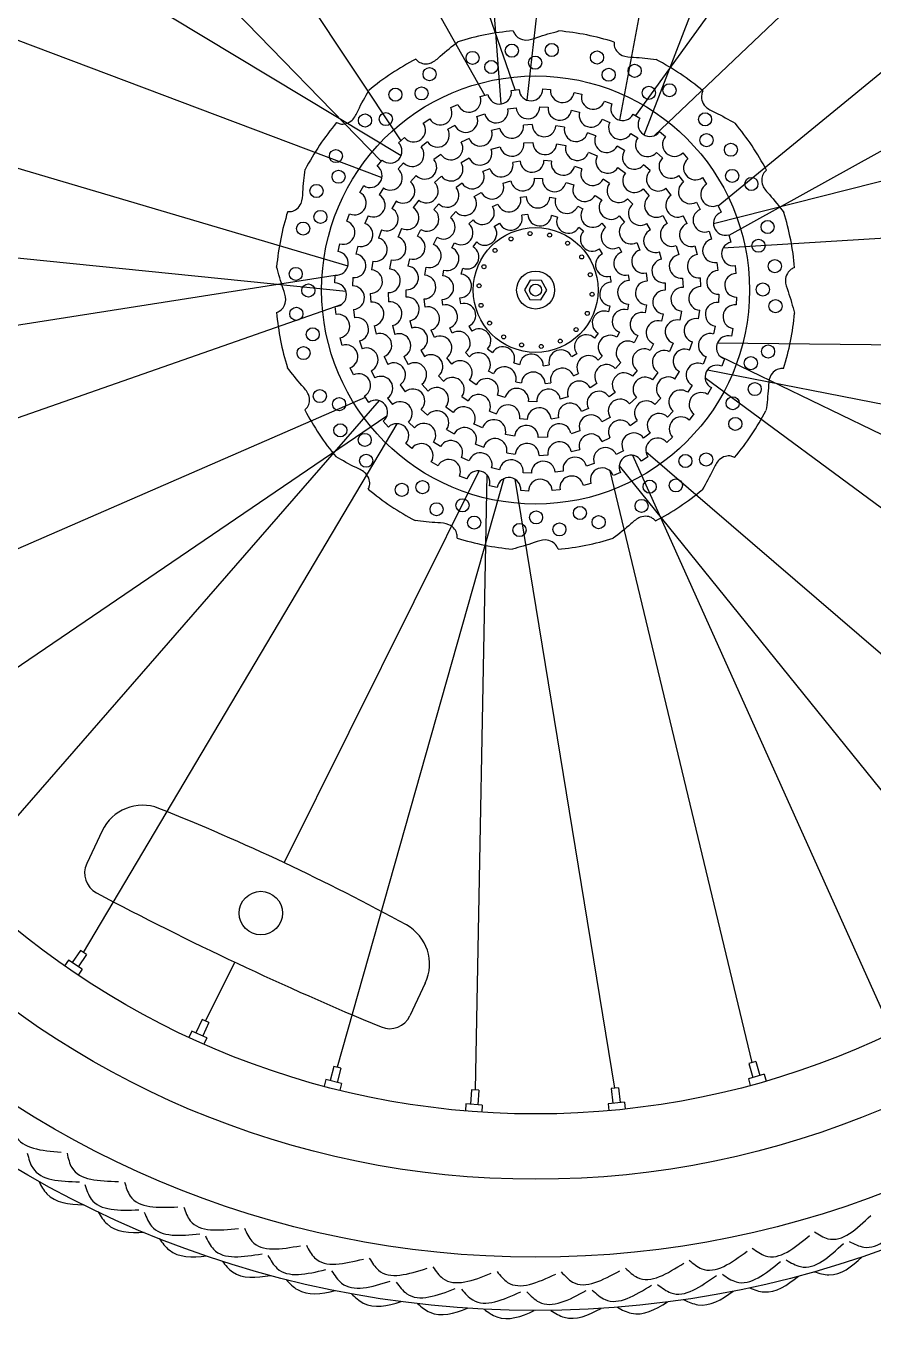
# Model space of a CAD drawing. Header units: millimetres. Extents: x -1429 to 1321, y -166 to 996.
# Drawn here: x -1253.6 to -969.1, y -64.5 to 370.3 of the extents above; entities that cross this region are included whole.
import ezdxf

# ---------------------------------------------------------------- set-up
doc = ezdxf.new("R2010")
doc.units = ezdxf.units.MM
doc.layers.add('ceco.net 419 bike wheels', color=7, linetype='Continuous')

msp = doc.modelspace()

# ---------------------------------------------------------------- linework, layer by layer
at = {"layer": 'ceco.net 419 bike wheels'}
for p, q in [((-1062.16, 550.18), (-1085.4, 345.39)), ((-1089.34, 348.79), (-1155.23, 540.93)), ((-1015.83, 542.58), (-1054.31, 338.67)), ((-1046.02, 333.71), (-971.53, 527.05)), ((-1199.15, 524.35), (-1099.55, 346.94)), ((-1239.53, 500.39), (-1127.76, 331.68)), ((-1048.81, 340.17), (-930.59, 504.06)), ((-1094.02, 344.1), (-1104.76, 490.45)), ((-894.27, 474.32), (-1042.56, 333.47)), ((-1134.26, 324.92), (-1275.13, 469.79)), ((-863.67, 438.71), (-1021.08, 309.82)), ((-1127.63, 326.67), (-1304.88, 433.47)), ((-1017.48, 300.09), (-839.72, 398.34)), ((-1327.87, 392.54), (-1134.06, 319.35)), ((-1022.71, 303.93), (-823.14, 354.42)), ((-1343.4, 348.23), (-1145.48, 289.7)), ((-1090.63, 348.66), (-1088.02, 348.93)), ((-1080.04, 349.12), (-1077.42, 348.97)), ((-1069.51, 347.91), (-1066.95, 347.36)), ((-1110.94, 342.85), (-1108.55, 343.91)), ((-1101.01, 346.55), (-1098.48, 347.22)), ((-1059.3, 345.07), (-1056.86, 344.13)), ((-1102.14, 339.92), (-1099.52, 340.74)), ((-1091.72, 342.46), (-1089, 342.81)), ((-1081.02, 343.14), (-1078.27, 343.02)), ((-1070.36, 341.96), (-1067.67, 341.36)), ((-1049.66, 340.67), (-1047.4, 339.36)), ((-1120.17, 337.64), (-1117.97, 339.06)), ((-1109.53, 336.88), (-1111.97, 335.61)), ((-1094.41, 335.85), (-1097.24, 335.15)), ((-1083.6, 337.15), (-1086.51, 337.01)), ((-1072.74, 336.31), (-1075.63, 336.74)), ((-1060.06, 338.95), (-1057.53, 337.89)), ((-1128.47, 331.04), (-1126.52, 332.79)), ((-1118.71, 331.33), (-1120.89, 329.66)), ((-1104.76, 332.48), (-1107.39, 331.24)), ((-1086.44, 331), (-1083.32, 331.15)), ((-1075.36, 330.65), (-1072.28, 330.11)), ((-1062.26, 333.36), (-1065, 334.35)), ((-1050.45, 334.19), (-1048.13, 332.71)), ((-1040.83, 334.82), (-1038.8, 333.16)), ((-1114.25, 327.15), (-1116.59, 325.42)), ((-1097.33, 328.87), (-1094.32, 329.71)), ((-1064.62, 327.85), (-1061.75, 326.63)), ((-1052.56, 328.43), (-1055.05, 329.94)), ((-1041.81, 327.84), (-1039.78, 325.98)), ((-1033.02, 327.65), (-1031.27, 325.7)), ((-1135.63, 323.24), (-1133.98, 325.27)), ((-1126.79, 324.28), (-1128.65, 322.26)), ((-1104.72, 325.86), (-1107.47, 324.37)), ((-1097.81, 322.36), (-1100.14, 321.4)), ((-1087.61, 324.85), (-1090.11, 324.48)), ((-1077.12, 324.83), (-1079.63, 325.07)), ((-1066.93, 322.3), (-1069.32, 323.14)), ((-1054.79, 322.72), (-1052.25, 320.9)), ((-1044, 321.7), (-1046.15, 323.67)), ((-1122.52, 320.07), (-1124.48, 317.91)), ((-1114.01, 319.8), (-1116.35, 317.73)), ((-1107.11, 317.5), (-1109.15, 316)), ((-1093.36, 317.49), (-1090.74, 318.23)), ((-1082.82, 319.16), (-1080.09, 319.09)), ((-1072.23, 317.74), (-1069.63, 316.91)), ((-1057.65, 317.41), (-1059.76, 318.79)), ((-1034.4, 320.08), (-1032.73, 317.89)), ((-1026.43, 319.35), (-1025.01, 317.15)), ((-1141.48, 314.4), (-1140.17, 316.67)), ((-1133.53, 315.93), (-1135.01, 313.62)), ((-1103.05, 312.99), (-1100.72, 314.41)), ((-1062.47, 313.4), (-1060.21, 311.87)), ((-1046.33, 315.54), (-1044.27, 313.2)), ((-1036.92, 313.43), (-1038.65, 315.78)), ((-1129.25, 311.51), (-1130.75, 309.01)), ((-1121.71, 311.81), (-1123.54, 309.28)), ((-1116.6, 308.61), (-1114.98, 310.55)), ((-1096.88, 309.66), (-1095.15, 310.48)), ((-1087.51, 312.75), (-1085.61, 313)), ((-1077.64, 312.79), (-1075.76, 312.44)), ((-1068.24, 309.78), (-1066.56, 308.87)), ((-1049.8, 310.44), (-1051.53, 312.28)), ((-1028.45, 311.15), (-1027.19, 308.71)), ((-1021.21, 310.13), (-1020.16, 307.73)), ((-1145.88, 304.76), (-1144.94, 307.2)), ((-1138.71, 306.54), (-1139.76, 304)), ((-1111.05, 305.92), (-1109.21, 307.93)), ((-1104.84, 303.83), (-1103.45, 305.14)), ((-1085.03, 307.03), (-1087.04, 306.74)), ((-1075.11, 306.09), (-1077.08, 306.59)), ((-1054.32, 306.49), (-1052.59, 304.38)), ((-1039.69, 306.65), (-1038.2, 303.91)), ((-1031.59, 303.94), (-1032.83, 306.58)), ((-814.44, 308.28), (-1019.52, 295.65)), ((-1146.1, 281.08), (-1351, 301.91)), ((-1134.18, 301.8), (-1135.17, 299.06)), ((-1127.45, 302.32), (-1128.66, 299.44)), ((-1122.07, 299.65), (-1120.95, 301.92)), ((-1096.3, 303.07), (-1094.55, 304.1)), ((-1066.31, 301.42), (-1067.93, 302.64)), ((-1060.24, 304.02), (-1058.92, 302.63)), ((-1043.85, 301.79), (-1045.09, 303.99)), ((-1024.14, 301.33), (-1023.32, 298.71)), ((-1017.51, 300.2), (-1016.84, 297.67)), ((-1148.72, 294.55), (-1148.17, 297.11)), ((-1142.18, 296.39), (-1142.78, 293.71)), ((-1116.74, 296.87), (-1115.54, 299.32)), ((-1110.6, 295.82), (-1109.69, 297.5)), ((-1103.45, 296.13), (-1102.23, 297.75)), ((-1054.4, 296.06), (-1053.58, 294.34)), ((-1048.45, 297.56), (-1047.39, 295.05)), ((-1035.19, 296.51), (-1034.35, 293.51)), ((-1028.91, 296.42), (-1028.21, 293.59)), ((-1130.92, 291.78), (-1131.47, 288.71)), ((-1125.23, 289.65), (-1124.69, 292.12)), ((-1059.96, 293.74), (-1060.99, 295.49)), ((-1040.15, 291.97), (-1040.82, 294.41)), ((-1137.12, 291.32), (-1137.56, 288.44)), ((-1119.64, 286.59), (-1119.19, 289.28)), ((-1113.61, 286.42), (-1113.26, 288.3)), ((-1107.41, 286.98), (-1106.9, 288.95)), ((-1045.34, 287.34), (-1045.02, 284.63)), ((-1021.61, 290.91), (-1021.25, 288.18)), ((-1015.4, 289.81), (-1015.14, 287.21)), ((-1149.79, 286.48), (-1350.44, 254.96)), ((-1149.93, 284.02), (-1149.79, 286.64)), ((-1143.83, 285.79), (-1143.96, 283.05)), ((-1051.31, 286.69), (-1051.06, 284.8)), ((-1038.97, 284.08), (-1038.9, 281.55)), ((-1033.07, 285.63), (-1032.91, 282.51)), ((-1026.92, 282.78), (-1027.05, 285.69)), ((-1137.96, 280.47), (-1137.83, 277.56)), ((-1131.97, 280.74), (-1131.81, 277.62)), ((-1125.91, 279.17), (-1125.97, 281.7)), ((-1119.54, 275.91), (-1119.85, 278.62)), ((-1113.56, 276.55), (-1113.81, 278.45)), ((-1107.56, 277.02), (-1107.84, 279.03)), ((-1020.92, 280.2), (-1021.05, 277.46)), ((-1014.95, 279.22), (-1015.09, 276.61)), ((-1341.74, 208.83), (-1147.45, 276.92)), ((-1149.47, 273.44), (-1149.74, 276.04)), ((-1143.63, 275.07), (-1143.27, 272.34)), ((-1057.47, 276.26), (-1057.98, 274.3)), ((-1051.27, 276.83), (-1051.62, 274.95)), ((-1045.23, 276.66), (-1045.69, 273.97)), ((-1033.41, 274.54), (-1033.96, 271.47)), ((-1027.76, 271.93), (-1027.32, 274.81)), ((-1136.67, 269.66), (-1135.97, 266.83)), ((-1130.53, 269.74), (-1129.68, 266.73)), ((-1124.73, 271.28), (-1124.06, 268.84)), ((-1039.65, 273.6), (-1040.19, 271.13)), ((-1147.37, 263.05), (-1148.04, 265.58)), ((-1116.42, 265.69), (-1117.49, 268.2)), ((-1110.48, 267.18), (-1111.3, 268.91)), ((-1104.92, 269.51), (-1103.88, 267.76)), ((-1061.42, 267.12), (-1062.64, 265.49)), ((-1054.28, 267.43), (-1055.19, 265.75)), ((-1048.14, 266.38), (-1049.34, 263.93)), ((-1022.1, 269.54), (-1022.7, 266.86)), ((-1016.15, 268.7), (-1016.7, 266.14)), ((-1141.56, 264.54), (-1140.74, 261.92)), ((-1121.02, 261.46), (-1119.79, 259.25)), ((-1098.57, 261.83), (-1096.95, 260.61)), ((-1042.81, 263.59), (-1043.93, 261.32)), ((-1036.22, 263.81), (-1037.43, 260.93)), ((-1030.7, 261.45), (-1029.71, 264.19)), ((-813.88, 261.34), (-1021.42, 263.83)), ((-1133.29, 259.31), (-1132.05, 256.67)), ((-1126.68, 259.34), (-1125.19, 256.59)), ((-1110.56, 256.76), (-1112.29, 258.87)), ((-1104.64, 259.23), (-1105.96, 260.61)), ((-1089.77, 257.16), (-1087.8, 256.66)), ((-1068.58, 260.18), (-1070.32, 259.15)), ((-1060.04, 259.42), (-1061.43, 258.1)), ((-1053.82, 257.33), (-1055.66, 255.32)), ((-1025.12, 259.25), (-1026.17, 256.71)), ((-1020.56, 259.45), (-837.01, 170.71)), ((-1018.99, 258.49), (-1019.94, 256.04)), ((-1143.66, 253.12), (-1144.72, 255.52)), ((-1137.69, 254.54), (-1136.43, 252.1)), ((-1115.08, 252.81), (-1113.35, 250.97)), ((-1096.63, 253.46), (-1098.31, 254.37)), ((-1079.85, 256.22), (-1077.84, 256.51)), ((-1069.73, 252.76), (-1068, 253.59)), ((-1048.28, 254.64), (-1049.9, 252.7)), ((-1041.34, 253.97), (-1043.17, 251.44)), ((-1035.63, 251.74), (-1034.13, 254.24)), ((-1024.75, 254.79), (-821.48, 215.01)), ((-1127.96, 249.81), (-1126.23, 247.47)), ((-1118.54, 247.71), (-1120.61, 250.05)), ((-1102.41, 249.84), (-1104.67, 251.38)), ((-1089.12, 250.8), (-1087.24, 250.45)), ((-1079.27, 250.25), (-1077.37, 250.5)), ((-1061.83, 250.25), (-1064.16, 248.84)), ((-1029.87, 249.63), (-1031.36, 247.32)), ((-860, 129.78), (-1025.55, 252.17)), ((-1023.39, 248.85), (-1024.71, 246.58)), ((-1325.16, 164.91), (-1139.61, 245.68)), ((-1135.03, 244.49), (-1270.6, 88.93)), ((-1138.45, 243.9), (-1139.87, 246.09)), ((-1132.15, 245.35), (-1130.48, 243.17)), ((-1107.23, 245.84), (-1105.11, 244.46)), ((-1092.65, 245.5), (-1095.25, 246.34)), ((-1082.06, 244.09), (-1084.79, 244.16)), ((-1071.5, 245.72), (-1074.14, 245.02)), ((-1055.73, 247.24), (-1057.77, 245.75)), ((-1048.52, 245.52), (-1050.87, 243.45)), ((-1042.36, 243.18), (-1040.4, 245.34)), ((-1132.38, 239.26), (-1301.21, 124.53)), ((-1120.88, 241.54), (-1118.73, 239.58)), ((-1110.09, 240.53), (-1112.63, 242.35)), ((-1097.95, 240.94), (-1095.56, 240.11)), ((-1064.73, 241.85), (-1067.07, 240.89)), ((-1036.23, 240.99), (-1038.09, 238.97)), ((-1029.25, 240.01), (-1030.9, 237.98)), ((-1234.28, 59.18), (-1128.91, 236.75)), ((-1131.86, 235.6), (-1133.61, 237.55)), ((-1123.07, 235.41), (-1125.1, 237.27)), ((-1112.32, 234.81), (-1109.83, 233.31)), ((-1100.25, 235.4), (-1103.13, 236.62)), ((-1085.25, 238.18), (-1087.76, 238.42)), ((-1077.27, 238.4), (-1074.77, 238.77)), ((-1057.41, 238.88), (-1060.15, 237.38)), ((-1050.63, 236.1), (-1048.29, 237.83)), ((-1114.43, 229.06), (-1116.75, 230.54)), ((-1089.52, 232.6), (-1092.6, 233.14)), ((-1078.44, 232.25), (-1081.56, 232.1)), ((-1067.55, 234.38), (-1070.49, 233.35)), ((-1060.12, 230.77), (-1057.49, 232.01)), ((-1043.99, 233.58), (-1046.17, 231.91)), ((-1036.41, 232.2), (-1038.36, 230.46)), ((-1124.05, 228.43), (-1126.08, 230.09)), ((-1102.62, 229.88), (-1099.88, 228.9)), ((-1092.14, 226.94), (-1089.26, 226.51)), ((-1081.28, 226.1), (-1078.37, 226.24)), ((-1070.47, 227.39), (-1067.64, 228.1)), ((-1052.91, 227.64), (-1055.35, 226.37)), ((-1049.87, 226.16), (-965.72, 38.9)), ((-889.75, 93.46), (-1045.4, 227.29)), ((-1115.22, 222.58), (-1117.48, 223.89)), ((-1104.82, 224.3), (-1107.36, 225.36)), ((-1094.52, 221.29), (-1097.21, 221.89)), ((-1062.74, 223.33), (-1065.36, 222.51)), ((-1054.34, 222.56), (-925.35, 62.86)), ((-1044.71, 225.61), (-1046.91, 224.19)), ((-1166.88, 89.35), (-1101.36, 220.89)), ((-1093.11, 218.31), (-1149.05, 20.66)), ((-1105.58, 218.18), (-1108.02, 219.12)), ((-1098.86, 219.64), (-1102.72, 13.06)), ((-1055.78, 13.62), (-1089.3, 218.08)), ((-1083.86, 220.1), (-1086.61, 220.23)), ((-1073.16, 220.79), (-1075.88, 220.44)), ((-1009.65, 22.32), (-1057.41, 220.9)), ((-1053.94, 220.4), (-1056.33, 219.34)), ((-1095.37, 215.34), (-1097.93, 215.89)), ((-1084.84, 214.13), (-1087.45, 214.28)), ((-1074.25, 214.59), (-1076.85, 214.32)), ((-1063.86, 216.69), (-1066.39, 216.02)), ((-1228.06, 100.03), (-1233.23, 89.05)), ((-1239.34, 56.66), (-1240.66, 54.73)), ((-1234.79, 53.56), (-1239.34, 56.66)), ((-1235.31, 59.88), (-1238.09, 55.81)), ((-1233.26, 58.49), (-1236.04, 54.41)), ((-1233.26, 58.49), (-1235.31, 59.88)), ((-1234.79, 53.56), (-1236.11, 51.62)), ((-1193.35, 36.2), (-1183.5, 55.98)), ((-1119.49, 48.93), (-1124.66, 37.95)), ((-1194.48, 36.71), (-1196.51, 32.21)), ((-1192.22, 35.69), (-1194.48, 36.71)), ((-1192.22, 35.69), (-1194.25, 31.19)), ((-1197.89, 32.84), (-1198.86, 30.7)), ((-1192.87, 30.57), (-1197.89, 32.84)), ((-1192.87, 30.57), (-1193.84, 28.43)), ((-1008.45, 22.66), (-1010.84, 21.99)), ((-1010.84, 21.99), (-1009.51, 17.24)), ((-1008.45, 22.66), (-1007.12, 17.91)), ((-1150.25, 20.97), (-1151.47, 16.19)), ((-1147.85, 20.36), (-1150.25, 20.97)), ((-1147.85, 20.36), (-1149.07, 15.58)), ((-1005.66, 18.32), (-1010.96, 16.83)), ((-1005.66, 18.32), (-1005.03, 16.06)), ((-1152.93, 16.57), (-1153.51, 14.3)), ((-1147.6, 15.21), (-1152.93, 16.57)), ((-1147.6, 15.21), (-1148.18, 12.94)), ((-1103.96, 13.15), (-1104.33, 8.24)), ((-1101.49, 12.97), (-1103.96, 13.15)), ((-1054.55, 13.74), (-1057.01, 13.5)), ((-1057.01, 13.5), (-1056.52, 8.59)), ((-1054.55, 13.74), (-1054.06, 8.84)), ((-1010.96, 16.83), (-1010.33, 14.57)), ((-1101.49, 12.97), (-1101.86, 8.05)), ((-1052.55, 8.99), (-1058.03, 8.44)), ((-1052.55, 8.99), (-1052.32, 6.65)), ((-1105.84, 8.35), (-1106.01, 6.02)), ((-1100.35, 7.94), (-1105.84, 8.35)), ((-1100.35, 7.94), (-1100.53, 5.6)), ((-1058.03, 8.44), (-1057.8, 6.11))]:
    msp.add_line(p, q, dxfattribs=at)
msp.add_lwpolyline([(-1078.7, 281.53), (-1080.49, 284.82), (-1084.23, 284.91), (-1086.18, 281.72), (-1084.39, 278.43), (-1080.65, 278.33)], close=True, dxfattribs=at)
for centre, radius in [((-1082.44, 281.62), 342.61), ((-1082.44, 281.62), 324.72), ((-1082.44, 281.62), 298.54), ((-1082.44, 281.62), 276.61), ((-1103.61, 359.55), 2.2), ((-1090.43, 361.98), 2.2), ((-1077.03, 362.2), 2.2), ((-1061.81, 359.7), 2.2), ((-1097.32, 356.49), 2.2), ((-1082.6, 357.95), 2.2), ((-1049.18, 355.21), 2.2), ((-1082.44, 281.62), 71.87), ((-1118.05, 354.1), 2.2), ((-1057.89, 353.9), 2.2), ((-1129.54, 347.22), 2.2), ((-1120.75, 347.64), 2.2), ((-1044.42, 347.81), 2.2), ((-1037.47, 348.7), 2.2), ((-1139.74, 338.53), 2.2), ((-1132.76, 339.02), 2.2), ((-1025.53, 338.92), 2.2), ((-1025.04, 331.94), 2.2), ((-1016.84, 328.72), 2.2), ((-1149.52, 326.59), 2.2), ((-1148.62, 319.65), 2.2), ((-1016.42, 319.93), 2.2), ((-1009.96, 317.23), 2.2), ((-1156.03, 314.88), 2.2), ((-1160.51, 302.25), 2.2), ((-1154.71, 306.17), 2.2), ((-1004.51, 302.79), 2.2), ((-1082.44, 281.62), 20.96), ((-1084.32, 300.57), 0.668), ((-1077.73, 300.07), 0.668), ((-1090.69, 298.78), 0.668), ((-1071.7, 297.35), 0.668), ((-1007.57, 296.5), 2.2), ((-1096.06, 294.92), 0.668), ((-1066.97, 292.73), 0.668), ((-1002.08, 289.62), 2.2), ((-1163.01, 287.03), 2.2), ((-1099.79, 289.46), 0.668), ((-1082.44, 281.62), 6.37), ((-1064.11, 286.77), 0.668), ((-1158.77, 281.46), 2.2), ((-1101.42, 283.06), 0.668), ((-1082.44, 281.62), 2.02), ((-1006.11, 281.79), 2.2), ((-1063.45, 280.19), 0.668), ((-1001.86, 276.22), 2.2), ((-1162.8, 273.63), 2.2), ((-1100.77, 276.48), 0.668), ((-1065.09, 273.78), 0.668), ((-1097.9, 270.52), 0.668), ((-1157.31, 266.74), 2.2), ((-1093.17, 265.9), 0.668), ((-1068.82, 268.32), 0.668), ((-1160.37, 260.45), 2.2), ((-1087.15, 263.17), 0.668), ((-1080.55, 262.68), 0.668), ((-1074.19, 264.46), 0.668), ((-1004.36, 260.99), 2.2), ((-1010.16, 257.07), 2.2), ((-1154.92, 246.02), 2.2), ((-1008.85, 248.37), 2.2), ((-1148.46, 243.31), 2.2), ((-1016.25, 243.6), 2.2), ((-1148.03, 234.52), 2.2), ((-1015.36, 236.66), 2.2), ((-1139.84, 231.3), 2.2), ((-1139.34, 224.32), 2.2), ((-1032.12, 224.22), 2.2), ((-1025.14, 224.72), 2.2), ((-1120.46, 215.44), 2.2), ((-1044.13, 215.6), 2.2), ((-1035.34, 216.03), 2.2), ((-1127.4, 214.55), 2.2), ((-1115.69, 208.03), 2.2), ((-1106.99, 209.35), 2.2), ((-1067.56, 206.76), 2.2), ((-1046.83, 209.14), 2.2), ((-1103.07, 203.55), 2.2), ((-1082.27, 205.29), 2.2), ((-1061.27, 203.69), 2.2), ((-1087.84, 201.05), 2.2), ((-1074.44, 201.26), 2.2), ((-1174.73, 72.45), 7.3)]:
    msp.add_circle(centre, radius, dxfattribs=at)
for centre, radius, start, end in [((-1082.44, 281.62), 87.33, 94.9523, 107.3693), ((-1082.44, 281.62), 87.33, 72.4523, 84.8693), ((-1082.44, 281.62), 87.33, 117.4523, 129.8693), ((-1082.44, 281.62), 87.33, 49.9523, 62.3693), ((-1094.58, 348.06), 3.99, 192.048, 8.6584), ((-1084.03, 349.14), 3.99, 183.048, 359.6584), ((-1073.45, 348.56), 3.99, 174.048, 350.6584), ((-1104.82, 345.34), 3.99, 201.048, 17.6584), ((-1063.09, 346.33), 3.99, 165.048, 341.6584), ((-1053.21, 342.5), 3.99, 156.048, 332.6584), ((-1114.51, 341.06), 3.99, 210.048, 26.6584), ((-1105.89, 338.52), 3.99, 204.2559, 20.5359), ((-1095.65, 341.73), 3.99, 194.2559, 10.5359), ((-1085.01, 343.11), 3.99, 184.2559, 0.5359), ((-1074.3, 342.62), 3.99, 174.2559, 350.5359), ((-1063.83, 340.28), 3.99, 164.2559, 340.5359), ((-1044.04, 337.18), 3.99, 147.048, 323.6584), ((-1082.44, 281.62), 87.33, 139.9523, 152.3693), ((-1123.41, 335.31), 3.99, 219.048, 35.6584), ((-1115.41, 333.58), 3.99, 214.2559, 30.5359), ((-1101.05, 333.95), 3.99, 201.6345, 17.5124), ((-1090.48, 336.57), 3.99, 190.3845, 6.2624), ((-1079.6, 337.09), 3.99, 179.1345, 355.0124), ((-1068.84, 335.47), 3.99, 167.8845, 343.7624), ((-1053.93, 336.16), 3.99, 154.2559, 330.5359), ((-1082.44, 281.62), 87.33, 27.4523, 39.8693), ((-1131.31, 328.24), 3.99, 228.048, 44.6584), ((-1110.9, 329.32), 3.99, 212.8845, 28.7624), ((-1090.41, 330.51), 3.99, 191.5687, 6.9471), ((-1079.33, 331.06), 3.99, 178.7116, 354.09), ((-1058.6, 331.78), 3.99, 156.6345, 332.5124), ((-1044.89, 330.38), 3.99, 144.2559, 320.5359), ((-1035.83, 330.49), 3.99, 138.048, 314.6584), ((-1123.93, 327.07), 3.99, 224.2559, 40.5359), ((-1101.09, 327.52), 3.99, 204.4259, 19.8043), ((-1068.41, 329.13), 3.99, 165.8544, 341.2328), ((-1058.19, 324.82), 3.99, 152.9973, 328.3757), ((-1049.27, 326.16), 3.99, 145.3845, 321.2624), ((-1138, 320.02), 3.99, 237.048, 53.6584), ((-1131.19, 319.17), 3.99, 234.2559, 50.5359), ((-1119.65, 322.85), 3.99, 224.1345, 40.0124), ((-1110.83, 322.22), 3.99, 217.283, 32.6614), ((-1094.01, 323.59), 3.99, 198.0391, 12.7801), ((-1083.63, 325.14), 3.99, 184.1929, 358.934), ((-1073.18, 324.16), 3.99, 170.3468, 345.0878), ((-1063.27, 320.71), 3.99, 156.5006, 331.2417), ((-1037, 323.11), 3.99, 134.2559, 310.5359), ((-1028.75, 322.6), 3.99, 129.048, 305.6584), ((-1126.98, 314.8), 3.99, 235.3845, 51.2624), ((-1119.15, 314.88), 3.99, 230.1401, 45.5185), ((-1103.72, 319.61), 3.99, 211.8852, 26.6263), ((-1097.13, 316.17), 3.99, 206.0923, 19.992), ((-1086.8, 318.91), 3.99, 189.7287, 3.6284), ((-1076.12, 318.63), 3.99, 173.3651, 347.2648), ((-1049.18, 318.34), 3.99, 140.1401, 315.5185), ((-1041.22, 318.84), 3.99, 134.1345, 310.0124), ((-1030.48, 314.59), 3.99, 124.2559, 300.5359), ((-1143.32, 310.85), 3.99, 246.048, 62.6584), ((-1136.97, 310.14), 3.99, 244.2559, 60.5359), ((-1112.19, 313.41), 3.99, 225.7314, 40.4724), ((-1065.96, 315.35), 3.99, 157.0014, 330.9011), ((-1054.47, 314.99), 3.99, 142.6545, 317.3955), ((-1041.85, 310.02), 3.99, 127.283, 302.6614), ((-1034.75, 310.08), 3.99, 122.8845, 298.7624), ((-1023.01, 313.7), 3.99, 120.048, 296.6584), ((-1132.6, 305.47), 3.99, 246.6345, 62.5124), ((-1125.63, 305.88), 3.99, 242.9973, 58.3757), ((-1106.27, 310.63), 3.99, 222.456, 36.3557), ((-1100.31, 307.61), 3.99, 218.1432, 30.8808), ((-1091.4, 311.86), 3.99, 200.1432, 12.8808), ((-1081.62, 313.15), 3.99, 182.1432, 354.8808), ((-1071.92, 311.35), 3.99, 164.1432, 336.8808), ((-1063.25, 306.65), 3.99, 146.1432, 318.8808), ((-1057.12, 309.34), 3.99, 140.6378, 314.5375), ((-1047.3, 307.32), 3.99, 128.8083, 303.5494), ((-1082.44, 281.62), 87.33, 162.4523, 174.8693), ((-1147.14, 300.97), 3.99, 255.048, 71.6584), ((-1118.93, 305.37), 3.99, 239.5775, 54.3186), ((-1113.47, 302.74), 3.99, 238.8196, 52.7193), ((-1090.9, 305.72), 3.99, 203.8391, 14.8673), ((-1081.04, 307.12), 3.99, 181.3391, 352.3673), ((-1071.39, 304.64), 3.99, 158.8391, 329.8673), ((-1025.55, 305.07), 3.99, 114.2559, 290.5359), ((-1018.72, 304), 3.99, 111.048, 287.6584), ((-1082.44, 281.62), 87.33, 4.9523, 17.3693), ((-1141.09, 300.23), 3.99, 254.2559, 70.5359), ((-1107.46, 300.82), 3.99, 236.1432, 48.8808), ((-1099.48, 300.64), 3.99, 226.3391, 37.3673), ((-1063.42, 298.66), 3.99, 136.3391, 307.3673), ((-1056.45, 299.49), 3.99, 128.1432, 300.8808), ((-1050.34, 301.08), 3.99, 124.2742, 298.1739), ((-1042.17, 298.17), 3.99, 114.9621, 289.7032), ((-1036.55, 300.27), 3.99, 114.4259, 289.8043), ((-1030.11, 300.23), 3.99, 111.6345, 287.5124), ((-1136.28, 295.23), 3.99, 257.8845, 73.7624), ((-1129.95, 295.66), 3.99, 255.8544, 71.2328), ((-1123.55, 295.95), 3.99, 253.4237, 68.1647), ((-1118.16, 293.14), 3.99, 255.1832, 69.0829), ((-1112.17, 292.14), 3.99, 254.1432, 66.8808), ((-1105.46, 292.68), 3.99, 248.8391, 59.8673), ((-1022.34, 294.83), 3.99, 104.2559, 280.5359), ((-1016, 293.76), 3.99, 102.048, 278.6584), ((-1149.37, 290.61), 3.99, 264.048, 80.6584), ((-1143.43, 289.77), 3.99, 264.2559, 80.5359), ((-1058.35, 290.09), 3.99, 113.8391, 284.8673), ((-1052.2, 290.59), 3.99, 110.1432, 282.8808), ((-1046.16, 291.25), 3.99, 107.9105, 281.8102), ((-1039.38, 288.05), 3.99, 101.116, 275.857), ((-1033.55, 289.59), 3.99, 101.5687, 276.9471), ((-1027.49, 289.66), 3.99, 100.3845, 276.2624), ((-1137.9, 284.46), 3.99, 269.1345, 85.0124), ((-1131.88, 284.73), 3.99, 268.7116, 84.09), ((-1125.78, 285.69), 3.99, 267.2698, 82.0109), ((-1020.96, 284.2), 3.99, 94.2559, 270.5359), ((-1014.92, 283.22), 3.99, 93.048, 269.6584), ((-1149.95, 280.03), 3.99, 273.048, 89.6584), ((-1143.92, 279.05), 3.99, 274.2559, 90.5359), ((-1119.96, 282.61), 3.99, 271.5469, 85.4466), ((-1113.96, 282.44), 3.99, 272.1432, 84.8808), ((-1107.94, 283.03), 3.99, 271.3391, 82.3673), ((-1056.94, 280.22), 3.99, 91.3391, 262.3673), ((-1082.44, 281.62), 25.54, 5.8256, 10.3813), ((-1050.91, 280.8), 3.99, 92.1432, 264.8808), ((-1044.92, 280.64), 3.99, 91.5469, 265.4466), ((-1026.98, 278.79), 3.99, 89.1345, 265.0124), ((-1125.5, 275.2), 3.99, 281.116, 95.857), ((-1039.09, 277.56), 3.99, 87.2698, 262.0109), ((-1033, 278.51), 3.99, 88.7116, 264.09), ((-1082.44, 281.62), 87.33, 184.9523, 197.3693), ((-1137.39, 273.58), 3.99, 280.3845, 96.2624), ((-1131.33, 273.65), 3.99, 281.5687, 96.9471), ((-1118.72, 272), 3.99, 287.9105, 101.8102), ((-1112.67, 272.66), 3.99, 290.1432, 102.8808), ((-1106.53, 273.16), 3.99, 293.8391, 104.8673), ((-1059.42, 270.57), 3.99, 68.8391, 239.8673), ((-1052.71, 271.1), 3.99, 74.1432, 246.8808), ((-1046.71, 270.11), 3.99, 75.1832, 249.0829), ((-1021.45, 273.48), 3.99, 84.2559, 260.5359), ((-1015.51, 272.64), 3.99, 84.048, 260.6584), ((-1148.87, 269.49), 3.99, 282.048, 98.6584), ((-1142.54, 268.41), 3.99, 284.2559, 100.5359), ((-1041.33, 267.3), 3.99, 73.4237, 248.1647), ((-1034.93, 267.59), 3.99, 75.8544, 251.2328), ((-1028.6, 268.02), 3.99, 77.8845, 253.7624), ((-1082.44, 281.62), 87.33, 342.4523, 354.8693), ((-1134.77, 263.02), 3.99, 291.6345, 107.5124), ((-1128.33, 262.98), 3.99, 294.4259, 109.8043), ((-1122.71, 265.08), 3.99, 294.9621, 109.7032), ((-1114.54, 262.17), 3.99, 304.2742, 118.1739), ((-1108.42, 263.76), 3.99, 308.1432, 120.8808), ((-1101.46, 264.59), 3.99, 316.3391, 127.3673), ((-1065.4, 262.6), 3.99, 46.3391, 217.3673), ((-1057.42, 262.43), 3.99, 56.1432, 228.8808), ((-1023.79, 263.01), 3.99, 74.2559, 250.5359), ((-1017.73, 262.28), 3.99, 75.048, 251.6584), ((-1146.16, 259.24), 3.99, 291.048, 107.6584), ((-1139.33, 258.18), 3.99, 294.2559, 110.5359), ((-1093.49, 258.6), 3.99, 338.8391, 149.8673), ((-1073.98, 257.53), 3.99, 23.8391, 194.8673), ((-1051.41, 260.51), 3.99, 58.8196, 232.7193), ((-1045.95, 257.88), 3.99, 59.5775, 234.3186), ((-1039.25, 257.37), 3.99, 62.9973, 238.3757), ((-1032.28, 257.78), 3.99, 66.6345, 242.5124), ((-1130.13, 253.17), 3.99, 302.8845, 118.7624), ((-1123.03, 253.23), 3.99, 307.283, 122.6614), ((-1117.58, 255.92), 3.99, 308.8083, 123.5494), ((-1107.76, 253.91), 3.99, 320.6378, 134.5375), ((-1101.63, 256.6), 3.99, 326.1432, 138.8808), ((-1083.84, 256.13), 3.99, 1.3391, 172.3673), ((-1064.57, 255.64), 3.99, 38.1432, 210.8808), ((-1058.61, 252.62), 3.99, 42.456, 216.3557), ((-1027.91, 253.11), 3.99, 64.2559, 240.5359), ((-1141.87, 249.55), 3.99, 300.048, 116.6584), ((-1134.4, 248.66), 3.99, 304.2559, 120.5359), ((-1110.41, 248.26), 3.99, 322.6545, 137.3955), ((-1092.96, 251.89), 3.99, 344.1432, 156.8808), ((-1083.26, 250.1), 3.99, 2.1432, 174.8808), ((-1073.48, 251.39), 3.99, 20.1432, 192.8808), ((-1052.69, 249.84), 3.99, 45.7314, 220.4724), ((-1045.73, 248.37), 3.99, 50.1401, 225.5185), ((-1037.9, 248.45), 3.99, 55.3845, 231.2624), ((-1021.56, 252.39), 3.99, 66.048, 242.6584), ((-1123.66, 244.41), 3.99, 314.1345, 130.0124), ((-1115.69, 244.91), 3.99, 320.1401, 135.5185), ((-1098.92, 247.9), 3.99, 337.0014, 150.9011), ((-1088.75, 244.62), 3.99, 353.3651, 167.2648), ((-1078.07, 244.34), 3.99, 9.7287, 183.6284), ((-1067.75, 247.08), 3.99, 26.0923, 199.992), ((-1033.69, 244.07), 3.99, 54.2559, 230.5359), ((-1136.12, 240.65), 3.99, 309.048, 125.6584), ((-1127.88, 240.13), 3.99, 314.2559, 130.5359), ((-1101.61, 242.54), 3.99, 336.5006, 151.2417), ((-1070.87, 239.65), 3.99, 18.0391, 192.7801), ((-1061.16, 243.64), 3.99, 31.8852, 206.6263), ((-1054.05, 241.03), 3.99, 37.283, 212.6614), ((-1045.23, 240.4), 3.99, 44.1345, 220.0124), ((-1026.88, 243.23), 3.99, 57.048, 233.6584), ((-1082.44, 281.62), 87.33, 207.4523, 219.8693), ((-1115.61, 237.08), 3.99, 325.3845, 141.2624), ((-1106.69, 238.43), 3.99, 332.9973, 148.3757), ((-1091.7, 239.09), 3.99, 350.3468, 165.0878), ((-1081.25, 238.1), 3.99, 4.1929, 178.934), ((-1063.79, 235.73), 3.99, 24.4259, 199.8043), ((-1040.95, 236.18), 3.99, 44.2559, 220.5359), ((-1082.44, 281.62), 87.33, 319.9523, 332.3693), ((-1129.05, 232.76), 3.99, 318.048, 134.6584), ((-1119.99, 232.87), 3.99, 324.2559, 140.5359), ((-1106.28, 231.47), 3.99, 336.6345, 152.5124), ((-1096.47, 234.12), 3.99, 345.8544, 161.2328), ((-1085.55, 232.19), 3.99, 358.7116, 174.09), ((-1074.47, 232.73), 3.99, 11.5687, 186.9471), ((-1053.98, 233.93), 3.99, 32.8845, 208.7624), ((-1033.57, 235.01), 3.99, 48.048, 224.6584), ((-1110.95, 227.09), 3.99, 334.2559, 150.5359), ((-1096.04, 227.78), 3.99, 347.8845, 163.7624), ((-1074.4, 226.67), 3.99, 10.3845, 186.2624), ((-1063.83, 229.3), 3.99, 21.6345, 197.5124), ((-1049.47, 229.67), 3.99, 34.2559, 210.5359), ((-1041.46, 227.94), 3.99, 39.048, 215.6584), ((-1120.83, 226.07), 3.99, 327.048, 143.6584), ((-1101.05, 222.97), 3.99, 344.2559, 160.5359), ((-1085.28, 226.16), 3.99, 359.1345, 175.0124), ((-1058.99, 224.73), 3.99, 24.2559, 200.5359), ((-1050.37, 222.19), 3.99, 30.048, 206.6584), ((-1111.67, 220.74), 3.99, 336.048, 152.6584), ((-1090.58, 220.63), 3.99, 354.2559, 170.5359), ((-1079.87, 220.14), 3.99, 4.2559, 180.5359), ((-1069.23, 221.52), 3.99, 14.2559, 190.5359), ((-1060.06, 217.91), 3.99, 21.048, 197.6584), ((-1101.78, 216.92), 3.99, 345.048, 161.6584), ((-1091.42, 214.69), 3.99, 354.048, 170.6584), ((-1080.84, 214.11), 3.99, 3.048, 179.6584), ((-1070.3, 215.19), 3.99, 12.048, 188.6584), ((-1082.44, 281.62), 87.33, 229.9523, 242.3693), ((-1082.44, 281.62), 87.33, 297.4523, 309.8693), ((-1082.44, 281.62), 87.33, 252.4523, 264.8693), ((-1082.44, 281.62), 87.33, 274.9523, 287.3693), ((-1214.49, 93.65), 15, 68.321, 154.7931), ((-1484.63, -585.92), 746.29, 61.26521, 68.32104), ((-1226.44, 85.86), 7.5, 154.7931, 242.0705), ((-708.76, 1062.37), 1112.75, 242.07051, 247.51574), ((-1133.06, 55.32), 15, 334.7931, 61.2652), ((-1131.44, 41.14), 7.5, 247.5157, 334.7931)]:
    msp.add_arc(centre, radius, start, end, dxfattribs=at)
for points, knots in [([(-1089.98, 368.63), (-1089.81, 368.24), (-1089.4, 367.25), (-1087.96, 365.96), (-1085.21, 365.21), (-1080.74, 366.94), (-1077.08, 367.94), (-1074.63, 368.61)], [0, 0, 0, 0, 1.265155, 3.187887, 5.583091, 9.401751, 17.081344, 17.081344, 17.081344, 17.081344]), ([(-1122.7, 359.12), (-1122.4, 358.82), (-1121.64, 358.07), (-1119.81, 357.42), (-1116.98, 357.79), (-1113.52, 361.09), (-1110.52, 363.42), (-1108.51, 364.97)], [0, 0, 0, 0, 1.265155, 3.187887, 5.583091, 9.401751, 17.081344, 17.081344, 17.081344, 17.081344]), ([(-1056.11, 364.89), (-1056.1, 364.47), (-1056.1, 363.4), (-1055.26, 361.65), (-1053.01, 359.91), (-1048.22, 359.8), (-1044.45, 359.32), (-1041.94, 359)], [0, 0, 0, 0, 1.265155, 3.187887, 5.583091, 9.401751, 17.081344, 17.081344, 17.081344, 17.081344]), ([(-1149.29, 337.82), (-1148.9, 337.66), (-1147.91, 337.25), (-1145.97, 337.35), (-1143.5, 338.77), (-1141.57, 343.15), (-1139.68, 346.45), (-1138.42, 348.65)], [0, 0, 0, 0, 1.265155, 3.187887, 5.583091, 9.401751, 17.081344, 17.081344, 17.081344, 17.081344]), ([(-1026.25, 348.48), (-1026.41, 348.08), (-1026.81, 347.09), (-1026.71, 345.16), (-1025.29, 342.69), (-1020.91, 340.75), (-1017.61, 338.87), (-1015.41, 337.61)], [0, 0, 0, 0, 1.265155, 3.187887, 5.583091, 9.401751, 17.081344, 17.081344, 17.081344, 17.081344]), ([(-1165.71, 307.95), (-1165.28, 307.96), (-1164.21, 307.96), (-1162.46, 308.8), (-1160.72, 311.05), (-1160.61, 315.84), (-1160.13, 319.61), (-1159.81, 322.13)], [0, 0, 0, 0, 1.265155, 3.187887, 5.583091, 9.401751, 17.081344, 17.081344, 17.081344, 17.081344]), ([(-1004.94, 321.88), (-1005.24, 321.58), (-1005.99, 320.82), (-1006.64, 318.99), (-1006.28, 316.17), (-1002.97, 312.71), (-1000.64, 309.7), (-999.09, 307.69)], [0, 0, 0, 0, 1.265155, 3.187887, 5.583091, 9.401751, 17.081344, 17.081344, 17.081344, 17.081344]), ([(-1169.45, 274.08), (-1169.06, 274.25), (-1168.07, 274.66), (-1166.77, 276.1), (-1166.02, 278.85), (-1167.76, 283.32), (-1168.76, 286.98), (-1169.42, 289.43)], [0, 0, 0, 0, 1.265155, 3.187887, 5.583091, 9.401751, 17.081344, 17.081344, 17.081344, 17.081344]), ([(-995.43, 289.16), (-995.82, 289), (-996.81, 288.58), (-998.1, 287.14), (-998.85, 284.39), (-997.12, 279.93), (-996.12, 276.26), (-995.45, 273.81)], [0, 0, 0, 0, 1.265155, 3.187887, 5.583091, 9.401751, 17.081344, 17.081344, 17.081344, 17.081344]), ([(-1159.94, 241.36), (-1159.64, 241.66), (-1158.89, 242.42), (-1158.24, 244.25), (-1158.6, 247.08), (-1161.91, 250.54), (-1164.24, 253.54), (-1165.79, 255.55)], [0, 0, 0, 0, 1.265155, 3.187887, 5.583091, 9.401751, 17.081344, 17.081344, 17.081344, 17.081344]), ([(-999.17, 255.29), (-999.59, 255.29), (-1000.66, 255.28), (-1002.41, 254.45), (-1004.15, 252.2), (-1004.26, 247.41), (-1004.74, 243.64), (-1005.06, 241.12)], [0, 0, 0, 0, 1.265155, 3.187887, 5.583091, 9.401751, 17.081344, 17.081344, 17.081344, 17.081344]), ([(-1138.63, 214.77), (-1138.47, 215.16), (-1138.07, 216.15), (-1138.17, 218.09), (-1139.58, 220.56), (-1143.97, 222.49), (-1147.26, 224.38), (-1149.47, 225.64)], [0, 0, 0, 0, 1.265155, 3.187887, 5.583091, 9.401751, 17.081344, 17.081344, 17.081344, 17.081344]), ([(-1015.58, 225.43), (-1015.98, 225.59), (-1016.97, 225.99), (-1018.9, 225.89), (-1021.37, 224.48), (-1023.31, 220.09), (-1025.19, 216.8), (-1026.45, 214.59)], [0, 0, 0, 0, 1.265155, 3.187887, 5.583091, 9.401751, 17.081344, 17.081344, 17.081344, 17.081344]), ([(-1042.18, 204.12), (-1042.48, 204.42), (-1043.24, 205.17), (-1045.07, 205.82), (-1047.89, 205.46), (-1051.35, 202.15), (-1054.36, 199.82), (-1056.37, 198.27)], [0, 0, 0, 0, 1.265155, 3.187887, 5.583091, 9.401751, 17.081344, 17.081344, 17.081344, 17.081344]), ([(-1108.77, 198.35), (-1108.77, 198.78), (-1108.78, 199.85), (-1109.61, 201.6), (-1111.87, 203.34), (-1116.65, 203.45), (-1120.42, 203.93), (-1122.94, 204.25)], [0, 0, 0, 0, 1.265155, 3.187887, 5.583091, 9.401751, 17.081344, 17.081344, 17.081344, 17.081344]), ([(-1074.9, 194.61), (-1075.06, 195.01), (-1075.48, 195.99), (-1076.92, 197.29), (-1079.67, 198.04), (-1084.13, 196.3), (-1087.8, 195.31), (-1090.25, 194.64)], [0, 0, 0, 0, 1.265155, 3.187887, 5.583091, 9.401751, 17.081344, 17.081344, 17.081344, 17.081344]), ([(-1258.43, 2.72), (-1258.14, 0.96), (-1256.93, -6.49), (-1248.35, -7.27), (-1241.8, -7.87)], [0, 0, 0, 0, 5.072032, 21.445374, 21.445374, 21.445374, 21.445374]), ([(-1253.17, -8.18), (-1252.69, -9.97), (-1250.75, -17.32), (-1242.16, -17.59), (-1235.66, -17.8)], [0, 0, 0, 0, 5.278026, 21.651368, 21.651368, 21.651368, 21.651368]), ([(-1239.81, -8.19), (-1239.41, -9.93), (-1237.71, -17.28), (-1229.1, -17.5), (-1222.52, -17.67)], [0, 0, 0, 0, 5.072032, 21.445374, 21.445374, 21.445374, 21.445374]), ([(-1249.31, -17.6), (-1248.52, -19.18), (-1245.53, -24.56), (-1239.24, -25.36), (-1234.36, -25.46)], [1.290026, 1.290026, 1.290026, 1.290026, 6.384144, 19.446481, 19.446481, 19.446481, 19.446481]), ([(-1233.85, -18.72), (-1233.26, -20.48), (-1230.84, -27.69), (-1222.24, -27.4), (-1215.75, -27.18)], [0, 0, 0, 0, 5.278026, 21.651368, 21.651368, 21.651368, 21.651368]), ([(-1220.52, -17.87), (-1220, -19.57), (-1217.83, -26.8), (-1209.22, -26.46), (-1202.65, -26.2)], [0, 0, 0, 0, 5.072032, 21.445374, 21.445374, 21.445374, 21.445374]), ([(-1229.38, -27.87), (-1228.49, -29.4), (-1225.15, -34.57), (-1218.82, -34.96), (-1213.96, -34.73)], [1.290026, 1.290026, 1.290026, 1.290026, 6.384144, 19.446481, 19.446481, 19.446481, 19.446481]), ([(-1213.88, -27.98), (-1213.18, -29.7), (-1210.29, -36.73), (-1201.73, -35.88), (-1195.26, -35.24)], [0, 0, 0, 0, 5.278026, 21.651368, 21.651368, 21.651368, 21.651368]), ([(-1200.63, -26.25), (-1200.01, -27.93), (-1197.37, -34.99), (-1188.8, -34.09), (-1182.26, -33.4)], [0, 0, 0, 0, 5.072032, 21.445374, 21.445374, 21.445374, 21.445374]), ([(-988.78, -34.58), (-987.27, -35.53), (-980.88, -39.53), (-974.63, -33.6), (-969.86, -29.07)], [0, 0, 0, 0, 5.072032, 21.445374, 21.445374, 21.445374, 21.445374]), ([(-1180.24, -33.33), (-1179.51, -34.95), (-1176.42, -41.83), (-1167.92, -40.37), (-1161.44, -39.25)], [0, 0, 0, 0, 5.072032, 21.445374, 21.445374, 21.445374, 21.445374]), ([(-977.12, -37.82), (-975.46, -38.64), (-968.66, -42.03), (-962.79, -35.75), (-958.35, -30.99)], [0, 0, 0, 0, 5.278026, 21.651368, 21.651368, 21.651368, 21.651368]), ([(-1208.83, -36.82), (-1207.84, -38.28), (-1204.17, -43.23), (-1197.83, -43.2), (-1192.98, -42.66)], [1.290026, 1.290026, 1.290026, 1.290026, 6.384144, 19.446481, 19.446481, 19.446481, 19.446481]), ([(-1193.35, -35.92), (-1192.53, -37.58), (-1189.2, -44.42), (-1180.71, -43), (-1174.3, -41.94)], [0, 0, 0, 0, 5.278026, 21.651368, 21.651368, 21.651368, 21.651368]), ([(-1159.44, -39.05), (-1158.6, -40.62), (-1155.06, -47.29), (-1146.68, -45.27), (-1140.29, -43.73)], [0, 0, 0, 0, 5.072032, 21.445374, 21.445374, 21.445374, 21.445374]), ([(-1009.67, -40.03), (-1008.22, -41.08), (-1002.1, -45.49), (-995.48, -39.97), (-990.42, -35.76)], [0, 0, 0, 0, 5.072032, 21.445374, 21.445374, 21.445374, 21.445374]), ([(-998.24, -44.02), (-996.64, -44.95), (-990.07, -48.78), (-983.8, -42.89), (-979.06, -38.44)], [0, 0, 0, 0, 5.278026, 21.651368, 21.651368, 21.651368, 21.651368]), ([(-1172.34, -42.49), (-1171.42, -44.1), (-1167.64, -50.7), (-1159.27, -48.74), (-1152.94, -47.25)], [0, 0, 0, 0, 5.278026, 21.651368, 21.651368, 21.651368, 21.651368]), ([(-1138.3, -43.4), (-1137.36, -44.91), (-1133.39, -51.33), (-1125.16, -48.77), (-1118.88, -46.82)], [0, 0, 0, 0, 5.072032, 21.445374, 21.445374, 21.445374, 21.445374]), ([(-1030.86, -44.1), (-1029.48, -45.24), (-1023.66, -50.04), (-1016.7, -44.97), (-1011.37, -41.1)], [0, 0, 0, 0, 5.072032, 21.445374, 21.445374, 21.445374, 21.445374]), ([(-988.85, -47.95), (-987.18, -48.52), (-981.26, -50.2), (-976.24, -46.32), (-972.73, -42.94)], [1.290026, 1.290026, 1.290026, 1.290026, 6.384144, 19.446481, 19.446481, 19.446481, 19.446481]), ([(-1187.73, -44.4), (-1186.65, -45.8), (-1182.66, -50.49), (-1176.33, -50.05), (-1171.54, -49.19)], [1.290026, 1.290026, 1.290026, 1.290026, 6.384144, 19.446481, 19.446481, 19.446481, 19.446481]), ([(-1150.95, -47.68), (-1149.93, -49.22), (-1145.73, -55.56), (-1137.5, -53.05), (-1131.28, -51.16)], [0, 0, 0, 0, 5.278026, 21.651368, 21.651368, 21.651368, 21.651368]), ([(-1116.92, -46.35), (-1115.88, -47.81), (-1111.51, -53.95), (-1103.46, -50.86), (-1097.32, -48.5)], [0, 0, 0, 0, 5.072032, 21.445374, 21.445374, 21.445374, 21.445374]), ([(-1073.82, -48.05), (-1072.6, -49.35), (-1067.46, -54.87), (-1059.89, -50.76), (-1054.11, -47.62)], [0, 0, 0, 0, 5.072032, 21.445374, 21.445374, 21.445374, 21.445374]), ([(-1052.27, -46.78), (-1050.97, -48), (-1045.48, -53.17), (-1038.2, -48.57), (-1032.63, -45.06)], [0, 0, 0, 0, 5.072032, 21.445374, 21.445374, 21.445374, 21.445374]), ([(-1019.72, -48.83), (-1018.18, -49.87), (-1011.87, -54.11), (-1005.23, -48.65), (-1000.21, -44.52)], [0, 0, 0, 0, 5.278026, 21.651368, 21.651368, 21.651368, 21.651368]), ([(-1166.18, -50.59), (-1165.01, -51.92), (-1160.72, -56.34), (-1154.44, -55.48), (-1149.71, -54.31)], [1.290026, 1.290026, 1.290026, 1.290026, 6.384144, 19.446481, 19.446481, 19.446481, 19.446481]), ([(-1129.27, -51.45), (-1128.15, -52.93), (-1123.54, -58.98), (-1115.49, -55.94), (-1109.41, -53.64)], [0, 0, 0, 0, 5.278026, 21.651368, 21.651368, 21.651368, 21.651368]), ([(-1095.4, -47.91), (-1094.27, -49.29), (-1089.5, -55.13), (-1081.67, -51.52), (-1075.7, -48.77)], [0, 0, 0, 0, 5.072032, 21.445374, 21.445374, 21.445374, 21.445374]), ([(-1041.47, -52.22), (-1040, -53.36), (-1033.98, -58.01), (-1027, -52.99), (-1021.72, -49.2)], [0, 0, 0, 0, 5.278026, 21.651368, 21.651368, 21.651368, 21.651368]), ([(-1010.61, -53.37), (-1008.97, -54.04), (-1003.17, -56.11), (-997.92, -52.56), (-994.19, -49.42)], [1.290026, 1.290026, 1.290026, 1.290026, 6.384144, 19.446481, 19.446481, 19.446481, 19.446481]), ([(-1144.27, -55.36), (-1143.02, -56.6), (-1138.45, -60.73), (-1132.24, -59.47), (-1127.59, -57.99)], [1.290026, 1.290026, 1.290026, 1.290026, 6.384144, 19.446481, 19.446481, 19.446481, 19.446481]), ([(-1107.38, -53.8), (-1106.17, -55.2), (-1101.17, -60.94), (-1093.35, -57.38), (-1087.42, -54.69)], [0, 0, 0, 0, 5.278026, 21.651368, 21.651368, 21.651368, 21.651368]), ([(-1085.39, -54.72), (-1084.09, -56.03), (-1078.73, -61.43), (-1071.15, -57.37), (-1065.42, -54.29)], [0, 0, 0, 0, 5.278026, 21.651368, 21.651368, 21.651368, 21.651368]), ([(-1063.39, -54.19), (-1062, -55.42), (-1056.3, -60.45), (-1049, -55.9), (-1043.48, -52.46)], [0, 0, 0, 0, 5.278026, 21.651368, 21.651368, 21.651368, 21.651368]), ([(-1032.67, -57.35), (-1031.08, -58.12), (-1025.43, -60.57), (-1019.95, -57.37), (-1016.03, -54.48)], [1.290026, 1.290026, 1.290026, 1.290026, 6.384144, 19.446481, 19.446481, 19.446481, 19.446481]), ([(-1122.1, -58.68), (-1120.77, -59.84), (-1115.94, -63.67), (-1109.82, -62), (-1105.29, -60.22)], [1.290026, 1.290026, 1.290026, 1.290026, 6.384144, 19.446481, 19.446481, 19.446481, 19.446481]), ([(-1099.76, -60.54), (-1098.35, -61.62), (-1093.29, -65.12), (-1087.29, -63.05), (-1082.88, -60.98)], [1.290026, 1.290026, 1.290026, 1.290026, 6.384144, 19.446481, 19.446481, 19.446481, 19.446481]), ([(-1077.34, -60.94), (-1075.87, -61.92), (-1070.59, -65.08), (-1064.74, -62.63), (-1060.47, -60.28)], [1.290026, 1.290026, 1.290026, 1.290026, 6.384144, 19.446481, 19.446481, 19.446481, 19.446481]), ([(-1054.95, -59.88), (-1053.42, -60.76), (-1047.94, -63.57), (-1042.26, -60.74), (-1038.16, -58.11)], [1.290026, 1.290026, 1.290026, 1.290026, 6.384144, 19.446481, 19.446481, 19.446481, 19.446481])]:
    msp.add_open_spline(points, degree=3, knots=knots, dxfattribs=at)

doc.saveas('drawing.dxf')
